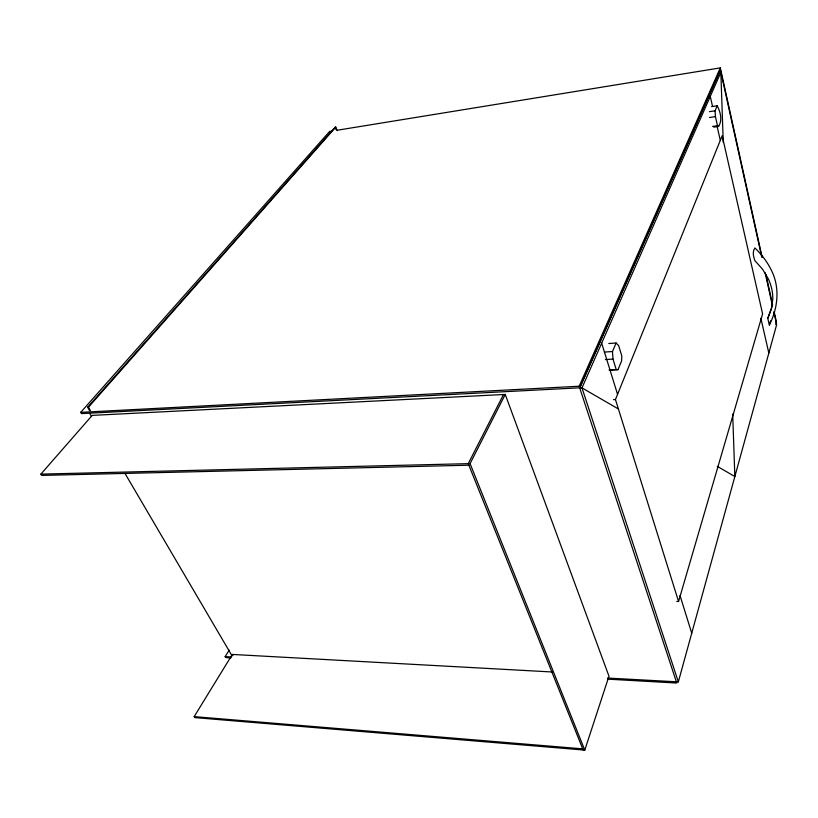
<?xml version="1.0" encoding="UTF-8"?>
<svg xmlns="http://www.w3.org/2000/svg" width="818" height="818" viewBox="0 0 818 818"><rect width="100%" height="100%" fill="white"/><g stroke="black" fill="none" stroke-linecap="round" stroke-linejoin="round"><path stroke-width="1.23" d="M775.771 324.511L776.446 322.057L774.298 312.312M607.549 678.05L678.337 681.895L776.63 324.736L773.828 311.76M776.026 321.74L776.221 321.034M772.642 304.572L767.795 318.335L769.309 325.022L770.566 320.799M678.562 601.496L762.601 313.918L722.182 135.727L615.453 399.532L678.562 601.496L676.772 601.455M552.211 671.987L232.322 654.431L194.173 716.629L194.796 717.601L584.778 750.116L608.97 676.2L505.248 394.429L92.189 415.391L40.9 474.123L41.718 475.411L468.878 465.207M610.852 370.043L618.03 369.624L621.578 361.024L621.833 356.106L618.674 345.646L616.118 343.008L608.776 343.499M713.685 127.127L718.603 126.432C722.611 120.052 720.453 111.974 717.202 105.778L711.619 106.606M618.03 369.624L616.23 369.603L612.999 359.082L612.477 351.536L616.118 343.008M718.603 126.432L717.498 125.737L715.433 116.657L715.055 110.819L717.202 105.778M618.285 408.918L581.987 387.875L579.737 387.988L719.165 72.628L720.842 72.362L581.987 387.875L678.337 681.895M720.597 69.172L579.676 387.814L81.463 413.622L80.716 412.354L329.593 131.473L332.108 131.064M607.958 679.165L676.762 683.04L579.164 386.239L720.31 67.884L337.149 130.246M767.795 318.335L771.446 308.959L772.795 299.071A61.565 49.878 16 0 0 768.368 278.969L762.662 269.378L754.799 260.513C753.47 256.29 752.131 252.005 754.871 247.966C761.752 254.551 767.591 262.251 771.671 270.881C780.086 287.956 777.846 308.376 769.39 324.961M584.778 750.116L470.084 463.612L505.248 394.429M503.51 394.521L468.254 463.653L583.173 749.983M230.809 657.887L225.707 657.59L225.144 656.629L229.173 650.105M89.561 410.564L87.618 407.262L335.114 127.24L335.789 127.127L337.21 130.686M87.618 407.262L88.436 407.211L335.789 127.127M709.431 111.647L715.055 110.819M709.533 117.516L715.433 116.657M712.58 126.432L717.498 125.737M605.085 352.016L612.477 351.536M605.392 359.552L612.999 359.082M609.032 370.022L616.23 369.603M80.716 412.354L579.164 386.239M613.5 399.624L615.453 399.532M40.9 474.123L470.084 463.612M225.144 656.629L231.514 656.987M194.173 716.629L582.723 748.859M717.253 466.332L734.85 476.536L732.683 414.061M232.322 654.431L232.885 655.402M89.632 413.202L91.565 416.495M125.093 473.612L232.107 655.954M88.436 407.211L90.369 410.503M329.593 131.473L330.022 132.547M335.114 127.24L336.055 129.612M601.67 343.161L617.559 394.348M680.003 595.432L691.731 633.204M710.259 96.391L712.498 106.156M717.233 126.923L720.3 140.369M760.883 318.284L768.828 353.09M720.31 67.884L762.182 257.445M766.037 274.899L772.366 303.58M720.331 69.765L761.691 256.872M765.086 272.527L772.509 306.096M720.842 72.362L723.265 142.485"/></g></svg>
